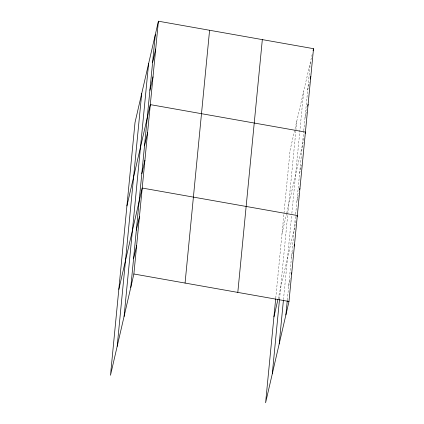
<?xml version="1.0" encoding="UTF-8"?>
<svg xmlns="http://www.w3.org/2000/svg" width="424" height="424" viewBox="0 0 424 424"><rect width="100%" height="100%" fill="white"/><g stroke="black" fill="none" stroke-linecap="round" stroke-linejoin="round"><path stroke-width="0.32" stroke-dasharray="2.12 1.59" d="M275.754 298.093L290.122 150.006L312.181 54.447M279.554 298.925L287.716 214.777M287.779 214.131L295.809 131.355M295.873 130.709L296.816 121.01M283.481 299.651L291.601 215.948M291.855 213.357L303.711 91.133M287.334 299.959L295.597 214.756M295.661 214.109L303.69 131.334M303.754 130.687L310.405 62.143M307.707 89.946L309.483 82.251M305.01 117.755L306.934 109.418M282.029 233.428L286.64 213.452M286.788 212.806L304.236 137.228M299.614 173.368L301.538 165.037M296.917 201.177L298.692 193.482M278.102 298.809L295.994 221.291M291.442 257.638L293.069 250.584M288.659 286.285L290.435 278.589"/><path stroke-width="0.64" d="M117.178 346.329L141.706 93.534M124.078 316.458L148.601 63.664M130.772 287.461L155.295 34.667M158.406 21.2L135.012 122.531L110.484 375.325L133.878 273.994L158.406 21.2L313.516 48.675L288.988 301.469L265.594 402.8L275.69 298.74M185.065 283.062L209.589 30.268M237.806 292.401L262.329 39.607M272.288 373.804L279.49 299.577M279.188 343.933L283.418 300.303M285.882 314.937L287.271 300.611M152.598 62.471L155.709 49.009M149.9 90.28L153.011 76.813M126.919 205.953L150.313 104.622L305.423 132.097L305.126 133.38M144.505 145.898L147.616 132.431M141.807 173.702L144.918 160.24M118.826 289.375L142.22 188.044L297.33 215.519L297.033 216.802M136.332 230.163L139.438 216.696M133.549 258.81L136.661 245.348M313.071 50.599L313.516 48.675M310.225 79.05L310.819 76.484M307.676 106.212L308.121 104.288M299.583 189.634L299.879 188.351M273.936 316.85L277.948 299.45M294.102 246.095L294.548 244.171M291.474 274.1L291.77 272.817M133.878 273.994L288.988 301.469"/></g></svg>
